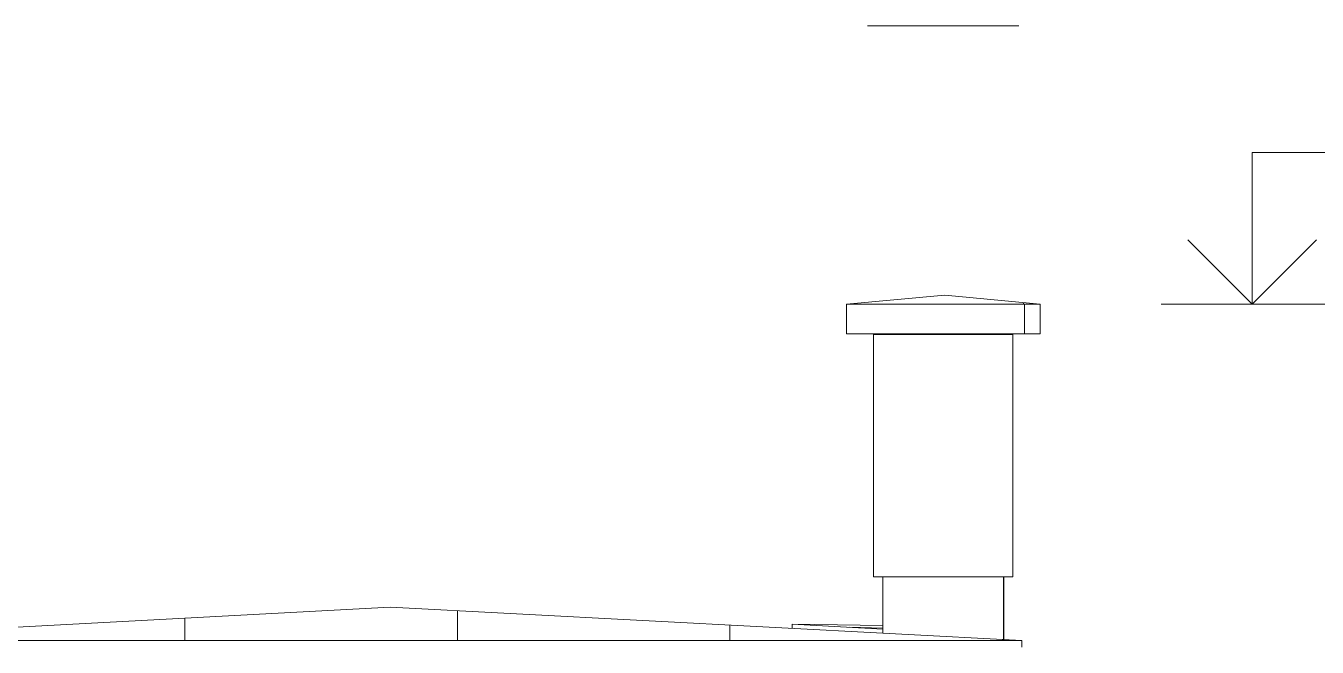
# Model space of a CAD drawing. Header units: millimetres. Extents: x -515342 to 330399, y -224905 to 507333.
# Drawn here: x 236298 to 240563, y 18635 to 20686 of the extents above; entities that cross this region are included whole.
import ezdxf

# ---------------------------------------------------------------- set-up
doc = ezdxf.new("R2010")
doc.units = ezdxf.units.MM
for name, color, linetype, lineweight in [('Аннотация', 7, 'Continuous', 0), ('Крыша', 7, 'Continuous', 0), ('Крыша штриховка', 7, 'Continuous', 0), ('Линии', 7, 'Continuous', 0), ('Марки', 7, 'Continuous', 0), ('Отметки', 7, 'Continuous', 0), ('Стены внутренние', 7, 'Continuous', 0), ('Стены наружные', 7, 'Continuous', 0), ('Стены штриховка поверхности', 7, 'Continuous', 0)]:
    doc.layers.add(name, color=color, linetype=linetype, lineweight=lineweight)

# ---------------------------------------------------------------- blocks, each defined once
blk = doc.blocks.new('Высотные отметки - Стрелка вверх-5091-О_АР_Эскиз_Фасад 1-12 копия 1')
at = {"layer": 'Аннотация'}
for p, q in [((-3130.3, 3900), (-4430.3, 3900)), ((-3130.3, 3400), (-3130.3, 3900)), ((-3130.3, 3400), (-3342.4, 3612.1)), ((-3130.3, 3400), (-2918.2, 3612.1)), ((-2830.3, 3400), (-3430.3, 3400))]:
    blk.add_line(p, q, dxfattribs=at)
blk = doc.blocks.new('ASVP_Марка_Крыша - Типоразмер_Марка-702032-О_АР_Эскиз_Фасад 1-12 копия 1')
at = {"layer": 'Марки'}
blk.add_line((15755.2, 18618.7), (16255.2, 18618.7), dxfattribs=at)

msp = doc.modelspace()

# ---------------------------------------------------------------- hatches: boundary and pattern name
at = {"layer": 'Крыша штриховка'}
h = msp.add_hatch(dxfattribs=at)
h.set_pattern_fill('FP_102', color=256, style=0, pattern_type=2)
h.set_pattern_definition([(0, (248593.4, 19621.8), (0, 283.574), []), (90, (248593.4, 19621.8), (-900, 6e-14), [])])
h.paths.add_polyline_path([(239258.3997, 19767.9355), (239648.3997, 19767.9355), (239333.3997, 19797.9355), (239008.3997, 19767.9355), (239138.3997, 19767.9355)])
h = msp.add_hatch(dxfattribs=at)
h.set_pattern_fill('FP_101', color=256, style=0, pattern_type=2)
h.set_pattern_definition([(0, (248593, 15168), (0, 10000), []), (90, (248593.4, 15167.7), (-900, 6e-14), [])])
h.paths.add_polyline_path([(239008.3997, 19669.7355), (239648.3997, 19669.7355), (239648.3997, 19767.9355), (239008.3997, 19767.9355)])
h = msp.add_hatch(dxfattribs=at)
h.set_pattern_fill('FP_107', color=256, style=0, pattern_type=2)
h.set_pattern_definition([(0, (223323.4, 18270.3), (0, 875.07), []), (90, (223323.4, 18270.3), (-900, 6e-14), [])])
h.paths.add_polyline_path([(235468.3997, 18657.9355), (239588.3997, 18657.9355), (237501.9846, 18767.9355), (235592.0375, 18664.6233)])
h = msp.add_hatch(dxfattribs=at)
h.set_pattern_fill('FP_109', color=256, style=0, pattern_type=2)
h.set_pattern_definition([(0, (223371.52, 18841.6), (-7046.998, 185.786), []), (178.49, (223371.516, 18841.596), (-638.44676, -0.002021), [])])
h.paths.add_polyline_path([(239128.3997, 18695.1868), (239128.3997, 18707.0173), (238829.233, 18710.9355), (239098.3997, 18696.7661)])
at = {"layer": 'Стены штриховка поверхности'}
h = msp.add_hatch(dxfattribs=at)
h.set_pattern_fill('FP_206', color=256, style=0, pattern_type=2)
h.set_pattern_definition([(0, (239523, 15168), (0, 10000), []), (90, (239523.4, 15167.7), (-900, 6e-14), [])])
h.paths.add_polyline_path([(239528.3997, 18661.0988), (239528.3997, 18867.7355), (239138.3997, 18867.7355), (239138.3997, 18681.6604), (239518.3997, 18661.626)])

# ---------------------------------------------------------------- linework, layer by layer
at = {"layer": 'Крыша'}
for p, q in [((239333.3997, 19797.9355), (239008.3997, 19767.9355)), ((239648.3997, 19767.9355), (239333.3997, 19797.9355)), ((239008.3997, 19669.7355), (239008.3997, 19767.9355)), ((239648.3997, 19767.9355), (239008.3997, 19767.9355)), ((239648.3997, 19669.7355), (239648.3997, 19767.9355)), ((239648.3997, 19669.7355), (239008.3997, 19669.7355)), ((235468.3997, 18657.9355), (237501.9846, 18767.9355)), ((239588.3997, 18657.9355), (237501.9846, 18767.9355)), ((238829.233, 18710.9355), (238829.233, 18697.9603)), ((238829.233, 18710.9355), (239128.3997, 18707.0173)), ((239128.3997, 18695.1868), (238829.233, 18710.9355)), ((239588.3997, 18657.9355), (235468.3997, 18657.9355)), ((239588.3997, 18635.4355), (239588.3997, 18657.9355))]:
    msp.add_line(p, q, dxfattribs=at)
at = {"layer": 'Линии'}
msp.add_line((240048.3997, 19767.9355), (240448.3997, 19767.9355), dxfattribs=at)
at = {"layer": 'Отметки'}
msp.add_line((240048.3997, 19767.9355), (240348.8773, 19767.9355), dxfattribs=at)
at = {"layer": 'Стены внутренние'}
for p, q in [((239558.3997, 19667.7355), (239098.3997, 19667.7355)), ((239098.3997, 19667.7355), (239098.3997, 18867.7355)), ((239558.3997, 19667.7355), (239558.3997, 18867.7355)), ((239098.3997, 18867.7355), (239558.3997, 18867.7355))]:
    msp.add_line(p, q, dxfattribs=at)
at = {"layer": 'Стены наружные'}
for p, q in [((239128.3997, 18682.1876), (239128.3997, 18867.7355)), ((239528.3997, 18661.0988), (239528.3997, 18867.7355))]:
    msp.add_line(p, q, dxfattribs=at)

# ---------------------------------------------------------------- block references
at = {"layer": 'Марки'}
msp.add_blockref('ASVP_Марка_Крыша - Типоразмер_Марка-702032-О_АР_Эскиз_Фасад 1-12 копия 1', (223323.3997, 2067.7355), dxfattribs=at)
at = {"layer": 'Отметки', "extrusion": (0, 0, -1)}
msp.add_blockref('Высотные отметки - Стрелка вверх-5091-О_АР_Эскиз_Фасад 1-12 копия 1', (-237218.569, 16367.9355), dxfattribs=at)

doc.saveas('drawing.dxf')
